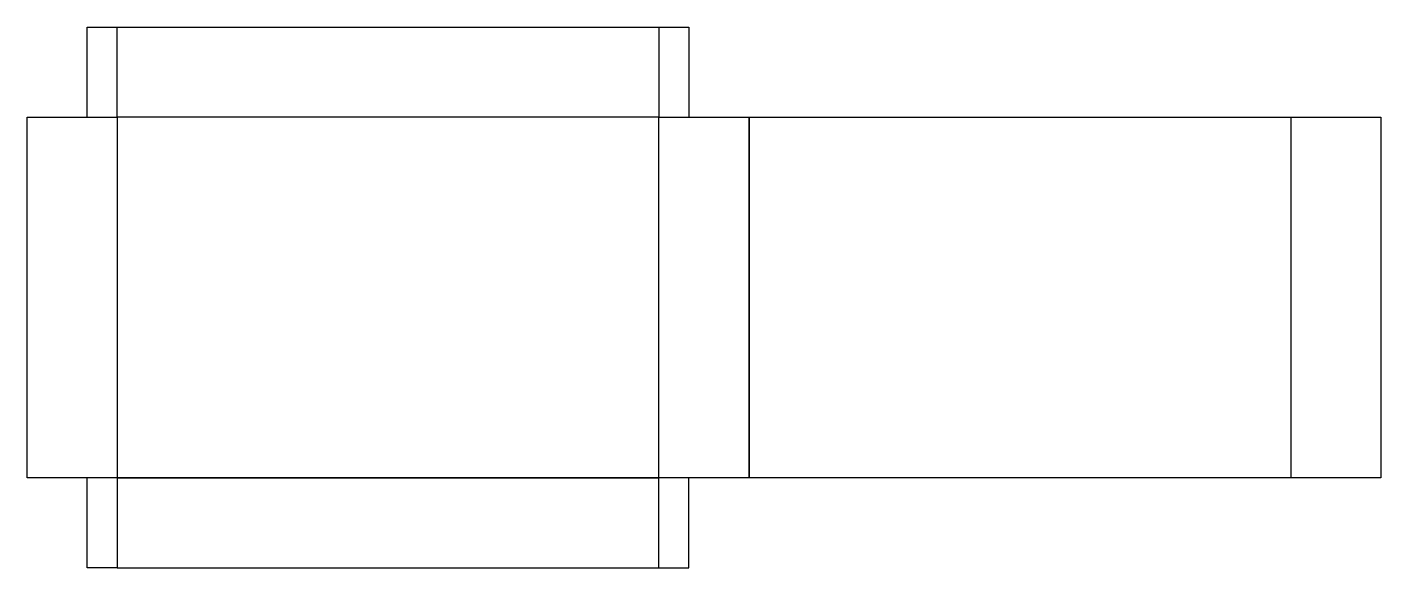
# Model space of a CAD drawing. Header units: inches. Extents: x 0 to 22.5, y 0 to 9.
import ezdxf

# ---------------------------------------------------------------- set-up
doc = ezdxf.new("R2010")
doc.units = ezdxf.units.IN
doc.layers.get('0').update_dxf_attribs({"lineweight": 25, "true_color": 0xffffff})

msp = doc.modelspace()

# ---------------------------------------------------------------- linework, layer by layer
for p, q in [((1, 7.5), (1, 9)), ((1, 9), (1.5, 9)), ((1.5, 9), (10.5, 9)), ((1.5, 7.5), (1.5, 9)), ((10.5, 9), (10.5, 7.5)), ((10.5, 9), (11, 9)), ((11, 9), (11, 7.5)), ((0, 1.5), (0, 7.5)), ((0, 7.5), (1.5, 7.5)), ((10.5, 7.5), (1.5, 7.5)), ((1.5, 7.5), (1.5, 1.5)), ((10.5, 7.5), (1.5, 7.5)), ((1.5, 7.5), (1.5, 1.5)), ((10.5, 1.5), (10.5, 7.5)), ((10.5, 7.5), (12, 7.5)), ((10.5, 1.5), (10.5, 7.5)), ((12, 7.5), (12, 1.5)), ((12, 7.5), (21, 7.5)), ((12, 1.5), (12, 7.5)), ((21, 7.5), (21, 1.5)), ((21, 7.5), (22.5, 7.5)), ((22.5, 7.5), (22.5, 1.5)), ((1.5, 1.5), (0, 1.5)), ((1, 0), (1, 1.5)), ((1.5, 1.5), (10.5, 1.5)), ((10.5, 1.5), (1.5, 1.5)), ((1.5, 1.5), (1.5, 0)), ((12, 1.5), (10.5, 1.5)), ((10.5, 0), (10.5, 1.5)), ((11, 0), (11, 1.5)), ((21, 1.5), (12, 1.5)), ((22.5, 1.5), (21, 1.5)), ((1.5, 0), (1, 0)), ((1.5, 0), (10.5, 0)), ((10.5, 0), (11, 0))]:
    msp.add_line(p, q)

doc.saveas('drawing.dxf')
